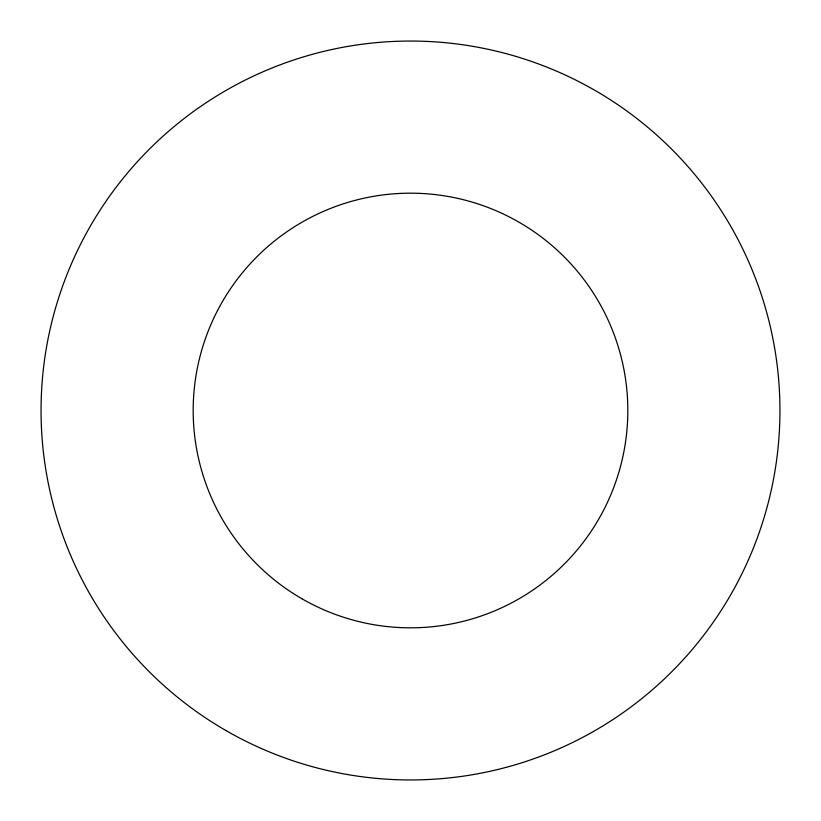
<?xml version="1.0" encoding="UTF-8"?>
<svg xmlns="http://www.w3.org/2000/svg" width="821" height="821" viewBox="0 0 821 821"><rect width="100%" height="100%" fill="white"/><g stroke="black" fill="none" stroke-linecap="round" stroke-linejoin="round"><path stroke-width="1.23" d="M225.775 730.454A369.45 369.45 0 0 0 779.95 410.5A369.45 369.45 0 0 0 225.775 90.546A369.45 369.45 0 0 0 225.775 730.454M301.841 598.704A217.319 217.319 0 0 0 627.819 410.5A217.319 217.319 0 0 0 301.841 222.296A217.319 217.319 0 0 0 301.841 598.704"/></g></svg>
